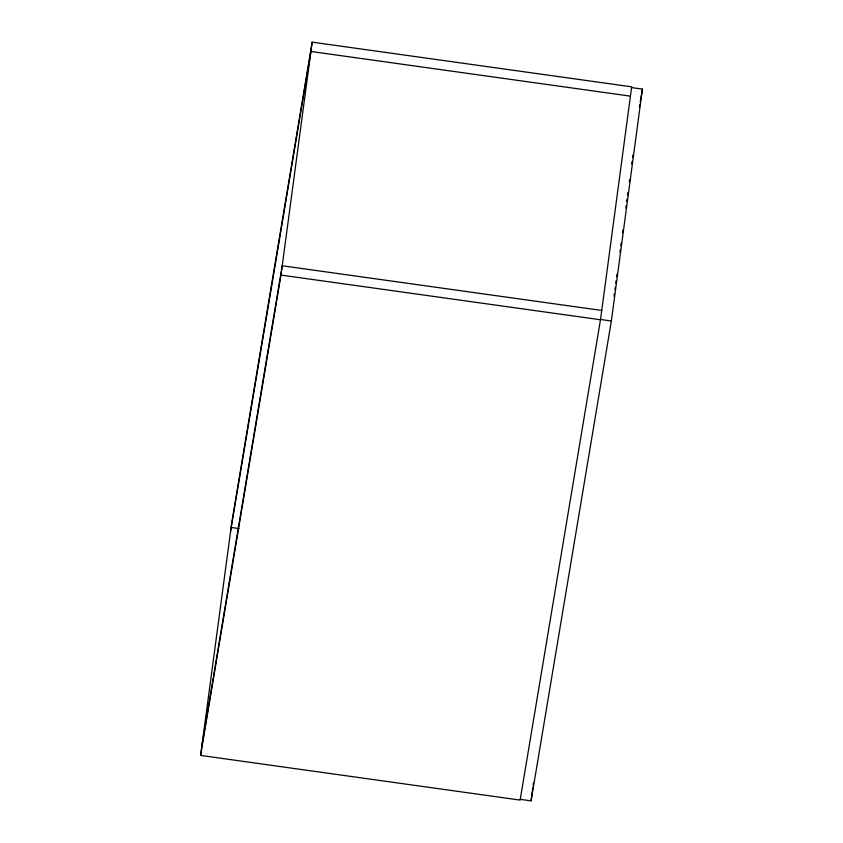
<?xml version="1.0" encoding="UTF-8"?>
<svg xmlns="http://www.w3.org/2000/svg" width="843" height="843" viewBox="0 0 843 843"><rect width="100%" height="100%" fill="white"/><g stroke="black" fill="none" stroke-linecap="round" stroke-linejoin="round"><path stroke-width="1.26" d="M200.592 755.412L231.772 522.481L312.152 42.15L631.681 86.829L600.501 319.76L280.972 275.081L200.592 755.412L520.12 800.091L600.532 319.486L611.365 320.993L642.408 89.095L631.565 87.588M280.972 275.081L312.152 42.15M520.226 799.333L531.069 800.85L532.818 787.826M533.166 785.212L533.514 782.61M614.041 296.209L614.389 293.617M614.916 289.729L615.264 287.136M615.78 283.248L616.128 280.656M616.644 276.767L616.992 274.175M619.942 252.131L620.29 249.539M620.806 245.65L621.154 243.058M622.545 232.689L622.893 230.097M625.843 208.052L626.191 205.46M626.707 201.572L627.055 198.98M627.582 195.091L627.93 192.499M629.31 182.13L629.658 179.538M631.744 163.985L632.092 161.392M632.608 157.504L632.956 154.912M230.518 531.796L310.898 51.465L630.427 96.144M201.835 746.097L282.215 265.766L601.744 310.445M639.373 107.251L639.805 104.658M640.237 102.066L642.408 89.095M531.069 800.85L611.365 320.993M231.245 527.476L239.075 528.572"/></g></svg>
